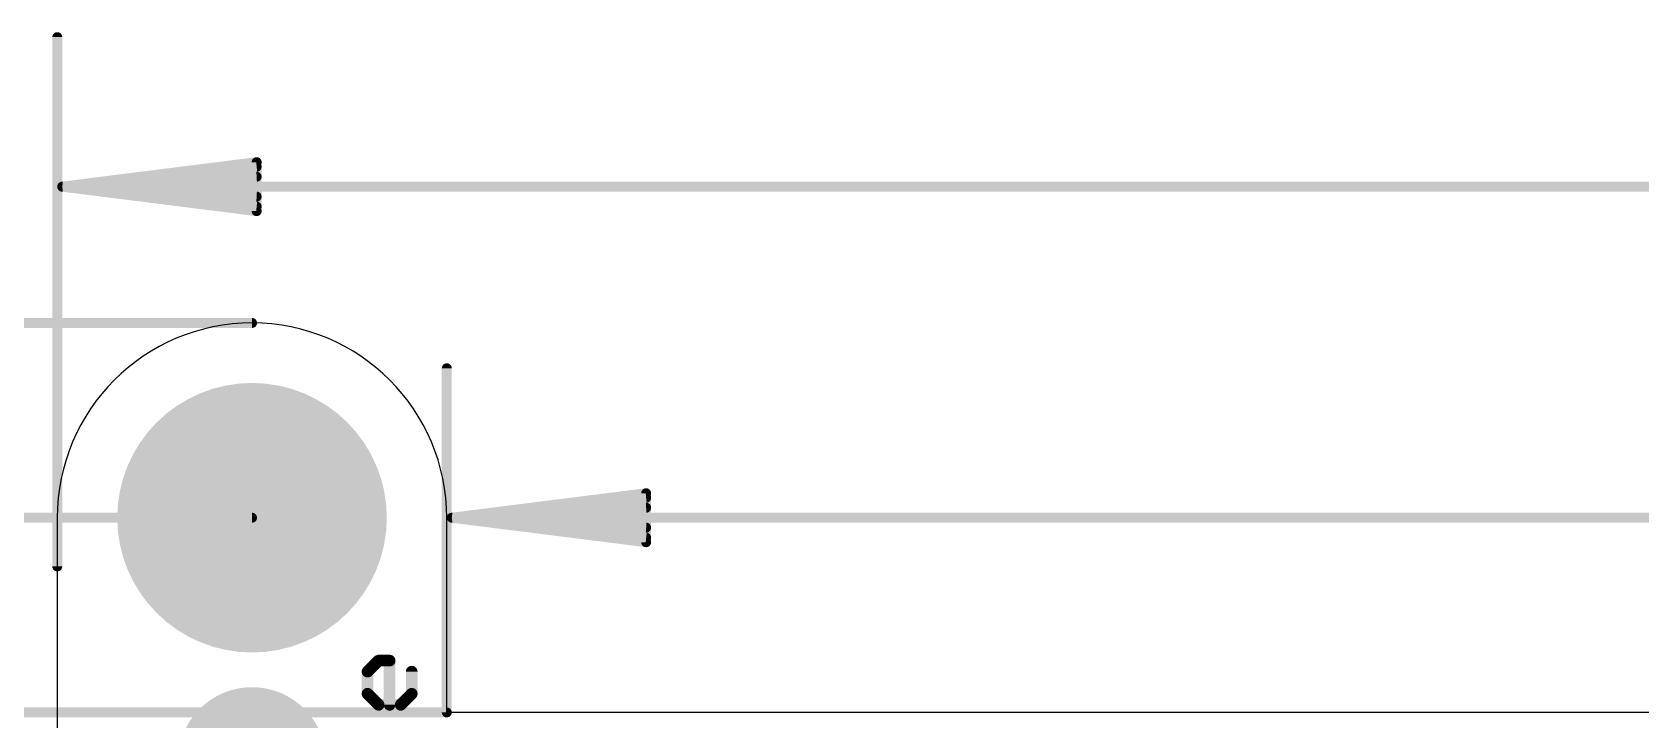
# Model space of a CAD drawing. Extents: x -11.1 to 62.6, y -8.5 to 38.4.
# Drawn here: x -0.33 to 20.65, y 26.57 to 35.54 of the extents above; entities that cross this region are included whole.
import ezdxf

# ---------------------------------------------------------------- set-up
doc = ezdxf.new("R2010")
doc.units = 0
for name, color, linetype in [('17', 110, 'CONTINUOUS'), ('20', 53, 'CONTINUOUS'), ('21', 40, 'CONTINUOUS'), ('47', 253, 'CONTINUOUS')]:
    doc.layers.add(name, color=color, linetype=linetype)

# ---------------------------------------------------------------- blocks, each defined once
blk = doc.blocks.new('ROUNDP')
at = {"const_width": 0.5}
blk.add_lwpolyline([(0, -0.25, 1), (0, 0.25, 1), (0, -0.25)], format="xyb", dxfattribs=at)

msp = doc.modelspace()

# ---------------------------------------------------------------- linework, layer by layer
at = {"layer": '20'}
for p, q in [((0, 29.21), (0, -2.54)), ((5.08, 26.67), (5.08, 29.21)), ((52.07, 26.67), (5.08, 26.67))]:
    msp.add_line(p, q, dxfattribs=at)
for start, end in [(90, 180), (0, 90)]:
    msp.add_arc((2.54, 29.21), 2.54, start, end, dxfattribs=at)
at = {"layer": '21', "const_width": 0.1524}
for points in [[(4.0466, 27.2022), (4.1906, 27.3463)], [(4.0466, 26.9141), (4.0466, 27.2022)], [(4.1906, 27.3463), (4.3347, 27.3463)], [(4.3347, 27.3463), (4.3347, 26.7701)], [(4.6228, 27.2022), (4.6228, 26.9141)], [(4.1906, 26.7701), (4.0466, 26.9141)], [(4.6228, 26.9141), (4.4787, 26.7701)], [(4.4787, 26.7701), (4.1906, 26.7701)]]:
    msp.add_lwpolyline(points, dxfattribs=at)
at = {"layer": '21', "const_width": 0.0762}
for points in [[(4.0847, 27.2022, 1), (4.0085, 27.2022)], [(4.1906, 27.3844, 1), (4.1906, 27.3082)], [(4.2176, 27.3194, 1), (4.1637, 27.3732)], [(4.3728, 27.3463, 1), (4.2966, 27.3463)], [(4.3347, 27.3082, 1), (4.3347, 27.3844)], [(4.6609, 27.2022, 1), (4.5847, 27.2022)], [(4.0196, 27.2292, 1), (4.0735, 27.1753)], [(4.0735, 26.9411, 1), (4.0196, 26.8872)], [(4.0085, 26.9141, 1), (4.0847, 26.9141)], [(4.5847, 26.9141, 1), (4.6609, 26.9141)], [(4.6497, 26.8872, 1), (4.5959, 26.9411)], [(4.1906, 26.8082, 1), (4.1906, 26.732)], [(4.1637, 26.7431, 1), (4.2176, 26.797)], [(4.2966, 26.7701, 1), (4.3728, 26.7701)], [(4.4518, 26.797, 1), (4.5057, 26.7431)], [(4.4787, 26.732, 1), (4.4787, 26.8082)]]:
    msp.add_lwpolyline(points, format="xyb", dxfattribs=at)
at = {"layer": '47', "const_width": 0.13}
for points in [[(0, 28.575), (0, 35.478)], [(0.065, 33.528), (2.6, 33.8472)], [(0.065, 33.528), (2.6, 33.788)], [(2.6, 33.8472), (2.6, 33.2088)], [(0.065, 33.528), (2.6, 33.658)], [(57.085, 33.528), (0.065, 33.528)], [(2.6, 33.2088), (0.065, 33.528)], [(2.6, 33.398), (0.065, 33.528)], [(2.6, 33.268), (0.065, 33.528)], [(2.54, 31.75), (-10.713, 31.75)], [(5.08, 26.67), (5.08, 31.16)], [(5.145, 29.21), (7.68, 29.5292)], [(7.68, 29.5292), (7.68, 28.8908)], [(5.145, 29.21), (7.68, 29.47)], [(5.145, 29.21), (7.68, 29.34)], [(2.54, 29.21), (-7.411, 29.21)], [(5.145, 29.21), (52.005, 29.21)], [(7.68, 28.8908), (5.145, 29.21)], [(7.68, 29.08), (5.145, 29.21)], [(7.68, 28.95), (5.145, 29.21)], [(5.08, 26.67), (-3.982, 26.67)]]:
    msp.add_lwpolyline(points, dxfattribs=at)
at = {"layer": '47', "const_width": 0.065}
for points in [[(0.0325, 35.478, 1), (-0.0325, 35.478)], [(2.6325, 33.8472, 1), (2.5675, 33.8472)], [(2.6041, 33.815, 1), (2.5959, 33.8795)], [(2.6033, 33.7557, 1), (2.5967, 33.8203)], [(0.065, 33.5605, 1), (0.065, 33.4955)], [(0.0691, 33.5602, 1), (0.0609, 33.4958)], [(0.0633, 33.5605, 1), (0.0667, 33.4955)], [(0.0667, 33.5605, 1), (0.0633, 33.4955)], [(0.0683, 33.5603, 1), (0.0617, 33.4957)], [(0.0617, 33.5603, 1), (0.0683, 33.4957)], [(0.0609, 33.5602, 1), (0.0691, 33.4958)], [(2.6017, 33.6255, 1), (2.5983, 33.6905)], [(2.5983, 33.3655, 1), (2.6017, 33.4305)], [(2.5675, 33.2088, 1), (2.6325, 33.2088)], [(2.5959, 33.1765, 1), (2.6041, 33.241)], [(2.5967, 33.2357, 1), (2.6033, 33.3003)], [(2.54, 31.7175, 1), (2.54, 31.7825)], [(5.1125, 31.16, 1), (5.0475, 31.16)], [(7.7125, 29.5292, 1), (7.6475, 29.5292)], [(7.6841, 29.497, 1), (7.6759, 29.5615)], [(7.6833, 29.4377, 1), (7.6767, 29.5023)], [(7.6817, 29.3075, 1), (7.6783, 29.3725)], [(2.54, 29.1775, 1), (2.54, 29.2425)], [(5.145, 29.2425, 1), (5.145, 29.1775)], [(5.1491, 29.2422, 1), (5.1409, 29.1778)], [(5.1433, 29.2425, 1), (5.1467, 29.1775)], [(5.1467, 29.2425, 1), (5.1433, 29.1775)], [(5.1483, 29.2423, 1), (5.1417, 29.1777)], [(5.1417, 29.2423, 1), (5.1483, 29.1777)], [(5.1409, 29.2422, 1), (5.1491, 29.1778)], [(7.6759, 28.8585, 1), (7.6841, 28.923)], [(7.6767, 28.9177, 1), (7.6833, 28.9823)], [(7.6783, 29.0475, 1), (7.6817, 29.1125)], [(7.6475, 28.8908, 1), (7.7125, 28.8908)], [(-0.0325, 28.575, 1), (0.0325, 28.575)], [(5.0475, 26.67, 1), (5.1125, 26.67)], [(5.08, 26.6375, 1), (5.08, 26.7025)]]:
    msp.add_lwpolyline(points, format="xyb", dxfattribs=at)

# ---------------------------------------------------------------- block references
at = {"layer": '17', "rotation": 180}
for p, xscale, yscale in [((2.54, 29.21), 3.516, 3.516), ((2.54, 29.21), 3.516, 3.516), ((2.54, 26.035), 1.9304, 1.9304), ((2.54, 26.035), 1.9304, 1.9304)]:
    msp.add_blockref('ROUNDP', p, dxfattribs=dict(at, xscale=xscale, yscale=yscale))

doc.saveas('drawing.dxf')
